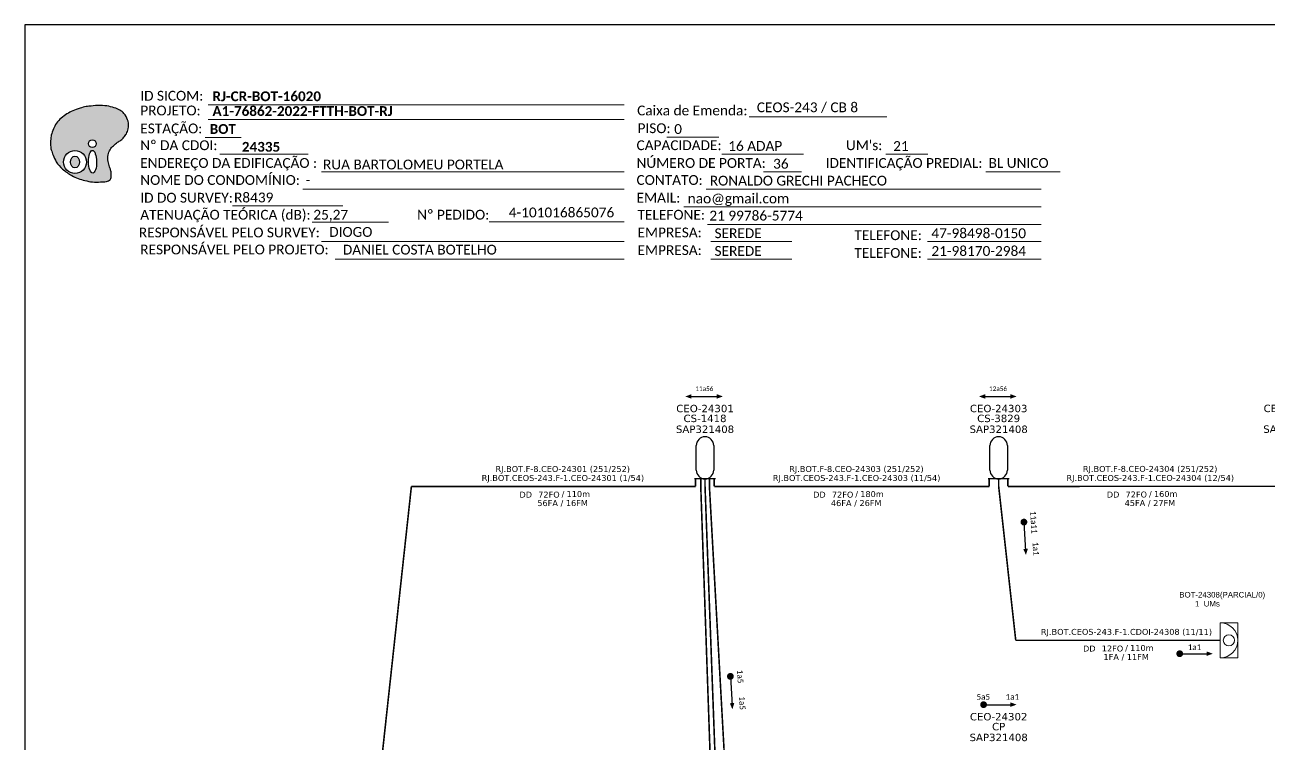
# Model space of a CAD drawing. Extents: x 890 to 4090, y 1694 to 3298.
# Drawn here: x 890.4 to 1117.5, y 2156.8 to 2288.1 of the extents above; entities that cross this region are included whole.
import ezdxf
from ezdxf.enums import TextEntityAlignment as Align

# ---------------------------------------------------------------- set-up
doc = ezdxf.new("R2010")
doc.units = 0
doc.header["$MEASUREMENT"] = 0
doc.layers.get('0').update_dxf_attribs({"linetype": 'CONTINUOUS'})
for name, color, linetype, lineweight in [("20.0-LEGENDA DOS CDO'S", 1, 'CONTINUOUS', 0), ('20.1-CDO_INTERIOR', 1, 'CONTINUOUS', 0), ('40.1-ETIQUETAS', 1, 'CONTINUOUS', 20)]:
    doc.layers.add(name, color=color, linetype=linetype, lineweight=lineweight)
for name, color, linetype in [('20.4-CEOS', 1, 'CONTINUOUS'), ('CAP a instalar', 1, 'CONTINUOUS'), ('SETA', 7, 'CONTINUOUS'), ('UNIFILAR', 7, 'CONTINUOUS')]:
    doc.layers.add(name, color=color, linetype=linetype)
doc.styles.add('ARIAL', font='arial.ttf')
doc.styles.add('siredit', font='verdana.ttf')
doc.styles.add('WMF-Calibri0', font='calibri.ttf')
doc.styles.add('WMF-Calibri1', font='calibrib.ttf')
doc.linetypes.add('FENCELINE1', pattern='A,0.25,-0.1,[133,ltypeshp.shx,S=0.1,R=0,X=-0.1,Y=0],-0.1,1', length=1.45)

# ---------------------------------------------------------------- blocks, each defined once
blk = doc.blocks.new('OI')
h = blk.add_hatch(color=40)
edge = h.paths.add_edge_path()
edge.add_spline(control_points=[(4.35, -0.67), (3.92, -0.99), (3.26, -1.5), (2.81, -2.59), (2.9, -3.5), (3.06, -4.27), (3.31, -4.85), (3.37, -5.39), (3.4, -5.88), (3.2, -6.4), (2.54, -6.61), (1.65, -6.63), (0.55, -6.67), (-0.56, -6.42), (-1.61, -6.14), (-2.77, -5.61), (-3.92, -4.77), (-4.89, -3.7), (-5.34, -2.65), (-5.6, -1.94), (-5.85, -0.96), (-5.71, 0.47), (-5.1, 2.02), (-4.14, 3.02), (-3.3, 3.61), (-2.37, 4.16), (-1.36, 4.44), (-0.56, 4.7), (0.79, 4.85), (2.24, 4.97), (3.79, 4.57), (4.67, 4.21), (5.44, 3.65), (5.76, 2.99), (6.03, 2.21), (6.01, 1.46), (5.72, 0.64), (5.31, 0.08), (4.88, -0.38), (4.51, -0.55), (4.35, -0.67)], knot_values=[0, 0, 0, 0, 1.60434, 2.417191, 3.427595, 4.282808, 4.776746, 5.304182, 5.888771, 6.258406, 6.858137, 7.79129, 8.986195, 10.124242, 11.187857, 12.242908, 13.953784, 15.414161, 16.515391, 17.349188, 17.675853, 19.552021, 21.515531, 22.568638, 23.63245, 24.621084, 25.782718, 26.745347, 27.142653, 29.870543, 31.004649, 31.921532, 32.709589, 33.801391, 34.042471, 35.192333, 35.971461, 36.628871, 37.254359, 37.836911, 37.836911, 37.836911, 37.836911], degree=3, periodic=0)
h.paths.add_polyline_path([(1.13, -0.87, -1), (-0.04, -0.87, -1)], flags=16)
edge = h.paths.add_edge_path(flags=16)
edge.add_ellipse((0.56, -3.59), major_axis=(-0.02, 1.71), ratio=0.361305, start_angle=0, end_angle=360)
h.paths.add_polyline_path([(-0.36, -3.62, -1), (-3.8, -3.62, -1)], flags=16)
edge = h.paths.add_edge_path(flags=0)
edge.add_ellipse((-2.08, -3.62), major_axis=(0, 0.885), ratio=0.758294, start_angle=0, end_angle=360)
at = {"color": 40}
for centre, radius in [((0.54, -0.87), 0.587), ((-2.08, -3.62), 1.72)]:
    blk.add_circle(centre, radius, dxfattribs=at)
blk.add_ellipse((-2.08, -3.62), major_axis=(0, 0.885), ratio=0.758294, start_param=-3.141592653589792, end_param=3.141592653589792, dxfattribs=at)
blk.add_ellipse((0.56, -3.59), major_axis=(-0.02, 1.71), ratio=0.361305, dxfattribs=at)
at = {"color": 40, "start_tangent": (-0.800898, -0.598801), "end_tangent": (-0.800898, -0.598801)}
blk.add_spline([(4.35, -0.67), (3.2, -1.78), (2.9, -2.54), (2.92, -3.55), (3.12, -4.38), (3.28, -4.85), (3.37, -5.37), (3.35, -5.95), (3.2, -6.29), (2.66, -6.55), (1.73, -6.63), (0.54, -6.62), (-0.58, -6.41), (-1.6, -6.11), (-2.56, -5.67), (-3.95, -4.67), (-4.89, -3.56), (-5.37, -2.56), (-5.64, -1.78), (-5.72, -1.46), (-5.63, 0.42), (-4.84, 2.22), (-4.13, 2.99), (-3.27, 3.62), (-2.4, 4.09), (-1.3, 4.47), (-0.37, 4.72), (0.02, 4.77), (2.75, 4.8), (3.85, 4.53), (4.69, 4.16), (5.31, 3.68), (5.85, 2.73), (5.93, 2.5), (5.94, 1.35), (5.67, 0.62), (5.29, 0.08), (4.84, -0.36), (4.35, -0.67)], degree=3, dxfattribs=at)
blk = doc.blocks.new('ETIQUETA_RS5F')
at = {"layer": '40.1-ETIQUETAS', "color": 0, "style": 'siredit'}
blk.add_text('/', height=1.5, dxfattribs=at).set_placement((1.55, -1.95), align=Align.MIDDLE_RIGHT)
for tag, p in [('ETIQUETA_R_PRIMARIA', (1.18, 4.1)), ('ETIQUETA_R_SECUNDARIA', (1.18, 2.1)), ('F_ATIVAS/F_MORTAS', (1.11, -4.24))]:
    blk.add_attdef(tag, text='', height=1.5, dxfattribs=at).set_placement(p, align=Align.MIDDLE_CENTER)
for tag, p in [('TIPO_CABO', (-6.62, -2.12)), ('CAP_CABO', (0.37, -2.09))]:
    blk.add_attdef(tag, text='', height=1.5, dxfattribs=at).set_placement(p, align=Align.MIDDLE_RIGHT)
blk.add_attdef('METROS', text='', height=1.5, dxfattribs=at).set_placement((2.11, -1.95), align=Align.MIDDLE_LEFT)
for tag, p in [('FUSÃO_1', (0.82, -8.39)), ('FUSÃO_2', (0.82, -10.6)), ('FUSÃO_3', (0.82, -12.93)), ('FUSÃO_4', (0.82, -15.14)), ('FUSÃO_5', (0.82, -17.16))]:
    blk.add_attdef(tag, text='', height=1.5, dxfattribs=at).set_placement(p, align=Align.CENTER)
blk = doc.blocks.new('SAN')
at = {"layer": 'SETA'}
blk.add_lwpolyline([(-2.58, 0), (6.02, 0)], dxfattribs=at)
for points in [[(-2.1, -0.66), (-3.93, 0), (-2.1, 0.67)], [(5.33, 0.68), (7.16, 0.01), (5.33, -0.65)]]:
    blk.add_solid(points, dxfattribs=at)
blk = doc.blocks.new('CDOI_INT')
at = {"layer": '20.1-CDO_INTERIOR', "color": 0, "lineweight": 18}
blk.add_lwpolyline([(4.25, -4.25), (4.25, 4.25), (0, 4.25), (0, -4.25)], close=True, dxfattribs=at)
blk.add_circle((2.12, 0), 1.36, dxfattribs=at)
blk.add_arc((0, 0), 4.25, 270, 90, dxfattribs=at)
at = {"layer": "20.0-LEGENDA DOS CDO'S", "color": 0, "style": 'ARIAL'}
for tag, p in [('CDO_N', (-0.08, 10.38)), ('SURVEY', (-0.08, 8.2)), ('SPLITER_1', (21.18, 10.38)), ('SPLITER_2', (21.19, 8.68)), ('SAP', (-0.08, 6.23)), ('1:XX', (5.94, -2.22)), ('UMS', (5.94, -4.24))]:
    blk.add_attdef(tag, p, '', height=1.36, dxfattribs=at)
blk.add_attdef('FIBRAS_UTILIZADAS', text='', height=1.36, dxfattribs=at).set_placement((15.34, 10.38), align=Align.CENTER)

msp = doc.modelspace()

# ---------------------------------------------------------------- linework, layer by layer
msp.add_lwpolyline([(890.38, 1694.07), (1728.95, 1694.07), (1728.95, 2288.07), (890.38, 2288.07), (890.38, 1694.07)])
at = {"color": 7, "lineweight": 0}
for points in [[(923.86, 2273.48), (999.83, 2273.48)], [(923.86, 2270.78), (999.83, 2270.78)], [(1022.67, 2271.27), (1047.8, 2271.27)], [(923.34, 2267.5), (929.89, 2267.5)], [(1007.63, 2267.55), (1017.11, 2267.55)], [(926, 2264.43), (942.14, 2264.43)], [(1017.67, 2264.43), (1032.57, 2264.43)], [(1047.62, 2264.43), (1055.28, 2264.43)], [(944.57, 2261.2), (999.83, 2261.2)], [(1025.26, 2261.2), (1032.2, 2261.2)], [(1065.89, 2261.2), (1079.45, 2261.2)], [(941.16, 2258.08), (999.83, 2258.08)], [(1014.79, 2258.08), (1076.02, 2258.08)], [(928.32, 2255.02), (948.46, 2255.02)], [(1010.75, 2254.85), (1076.02, 2254.85)], [(942.86, 2252.05), (956.8, 2252.05)], [(975.19, 2252.06), (999.68, 2252.06)], [(975.69, 2252.06), (999.84, 2252.06)], [(1015.04, 2251.61), (1076.02, 2251.61)], [(944.57, 2248.5), (999.83, 2248.5)], [(1015.64, 2248.5), (1030.44, 2248.5)], [(1055.25, 2248.5), (1076.02, 2248.5)], [(947.06, 2245.26), (999.83, 2245.26)], [(1015.64, 2245.26), (1030.44, 2245.26)], [(1055.25, 2245.26), (1076.02, 2245.26)]]:
    msp.add_lwpolyline(points, dxfattribs=at)
at = {"const_width": 0.62, "elevation": 2.2}
for points in [[(1072.83, 2197.53, 1), (1072.87, 2196.91, 1)], [(1101, 2173.17, 1), (1101.62, 2173.17, 1)], [(1019.22, 2169.34, 1), (1019.26, 2168.72, 1)], [(1065.17, 2163.86, 1), (1065.79, 2163.86, 1)]]:
    msp.add_lwpolyline(points, format="xyb", close=True, dxfattribs=at)
at = {"layer": '20.4-CEOS', "color": 0}
for p, q in [((1013.01, 2206.72, 2.2), (1013.01, 2211.2, 2.2)), ((1016.2, 2211.2, 2.2), (1016.2, 2206.72, 2.2)), ((1066.65, 2206.72, 2.2), (1066.65, 2211.2, 2.2)), ((1069.84, 2211.2, 2.2), (1069.84, 2206.72, 2.2)), ((1016.53, 2205.12, 2.2), (1012.68, 2205.12, 2.2)), ((1070.17, 2205.12, 2.2), (1066.32, 2205.12, 2.2))]:
    msp.add_line(p, q, dxfattribs=at)
for centre, start, end in [((1014.61, 2211.2, 2.2), 0, 180), ((1068.24, 2211.2, 2.2), 0, 180), ((1014.61, 2206.72, 2.2), 180, 0), ((1068.24, 2206.72, 2.2), 180, 0)]:
    msp.add_arc(centre, 1.6, start, end, dxfattribs=at)
at = {"layer": 'CAP a instalar', "color": 0, "linetype": 'FENCELINE1', "ltscale": 7, "const_width": 0.289, "elevation": 2.2}
msp.add_lwpolyline([(1012.87, 2203.74), (1012.87, 2205.12)], dxfattribs=at)
at = {"layer": 'CAP a instalar', "color": 8, "ltscale": 7, "const_width": 0.289, "elevation": 2.2}
for points in [[(1013.83, 2203.74), (1013.83, 2205.12)], [(1014.61, 2203.74), (1014.61, 2205.12)], [(1015.41, 2203.74), (1015.41, 2205.12)], [(1068.24, 2203.74), (1068.24, 2205.12)], [(1017.75, 2091.1), (1013.83, 2203.74)], [(1017.75, 2119.27), (1014.61, 2203.74)], [(1018.54, 2147.43), (1015.41, 2203.74)], [(1071.36, 2175.61), (1068.24, 2203.74)], [(1071.36, 2175.61), (1108.69, 2175.62)]]:
    msp.add_lwpolyline(points, dxfattribs=at)
at = {"layer": 'CAP a instalar', "color": 0, "ltscale": 7, "const_width": 0.289, "elevation": 2.2}
for points in [[(1016.3, 2203.74), (1016.3, 2205.12)], [(1066.51, 2203.74), (1066.51, 2205.12)], [(1069.93, 2203.74), (1069.93, 2205.12)], [(945.67, 2062.95), (960.98, 2203.74)], [(960.98, 2203.74), (1012.87, 2203.74)], [(1016.3, 2203.74), (1066.51, 2203.74)], [(1069.93, 2203.74), (1120.15, 2203.76)]]:
    msp.add_lwpolyline(points, dxfattribs=at)
at = {"layer": 'SETA', "elevation": 2.2}
for points in [[(1072.85, 2197.22), (1073.17, 2191.9)], [(1101.31, 2173.17), (1106.64, 2173.17)], [(1019.24, 2169.03), (1019.56, 2163.71)], [(1065.48, 2163.86), (1070.81, 2163.86)], [(1065.48, 2163.86), (1070.81, 2163.86)]]:
    msp.add_lwpolyline(points, dxfattribs=at)
at = {"layer": 'SETA'}
for points in [[(1073.57, 2192.36, 2.2), (1073.22, 2191.2, 2.2), (1072.74, 2192.31, 2.2)], [(1106.21, 2173.59, 2.2), (1107.35, 2173.17, 2.2), (1106.21, 2172.76, 2.2)], [(1019.96, 2164.17, 2.2), (1019.61, 2163.01, 2.2), (1019.13, 2164.12, 2.2)], [(1070.38, 2164.28, 2.2), (1071.51, 2163.87, 2.2), (1070.38, 2163.45, 2.2)], [(1070.38, 2164.28, 2.2), (1071.51, 2163.87, 2.2), (1070.38, 2163.45, 2.2)]]:
    msp.add_solid(points, dxfattribs=at)

# ---------------------------------------------------------------- block references
at = {"color": 7, "xscale": 1.213923925163967, "yscale": 1.213923925163967, "zscale": 1.213923925163967, "rotation": 0.1532896023949059}
msp.add_blockref('OI', (902.05, 2267.41), dxfattribs=at)
at = {"layer": '20.1-CDO_INTERIOR', "color": 8, "ltscale": 11}
ref = msp.add_blockref('CDOI_INT', (1108.7, 2175.62, 2.2), dxfattribs=dict(at, xscale=0.7533554517852777, yscale=0.7533554517852777, zscale=0.7533554517852777))
ref.add_attrib('CDO_N', 'BOT-24308', dxfattribs={"layer": "20.0-LEGENDA DOS CDO'S", "color": 8, "height": 1.025, "style": 'ARIAL'}).set_placement((1108.64, 2183.44, 2.2), align=Align.RIGHT)
ref.add_attrib('FIBRAS_UTILIZADAS', '    (PARCIAL/0)', dxfattribs={"layer": "20.0-LEGENDA DOS CDO'S", "color": 8, "height": 1.0227, "style": 'ARIAL'}).set_placement((1111.99, 2183.44, 2.2), align=Align.CENTER)
ref.add_attrib('SURVEY', '1  UMs', dxfattribs={"layer": "20.0-LEGENDA DOS CDO'S", "color": 8, "height": 1.025, "style": 'ARIAL'}).set_placement((1108.64, 2181.8, 2.2), align=Align.RIGHT)
at = {"layer": '40.1-ETIQUETAS', "color": 0}
ref = msp.add_blockref('ETIQUETA_RS5F', (987.79, 2203.75, 2.2), dxfattribs=dict(at, xscale=0.7229735360686504, yscale=0.7229735360686504, zscale=0.7229735360686504))
ref.add_attrib('ETIQUETA_R_PRIMARIA', 'RJ.BOT.F-8.CEO-24301 (251/252)', dxfattribs={"color": 0, "height": 1.0845, "style": 'siredit'}).set_placement((988.62, 2206.92, 2.2), align=Align.MIDDLE_CENTER)
ref.add_attrib('ETIQUETA_R_SECUNDARIA', 'RJ.BOT.CEOS-243.F-1.CEO-24301 (1/54)', dxfattribs={"color": 0, "height": 1.0845, "style": 'siredit'}).set_placement((988.65, 2205.28, 2.2), align=Align.MIDDLE_CENTER)
ref.add_attrib('TIPO_CABO', 'DD', dxfattribs={"color": 0, "height": 1.084, "style": 'siredit'}).set_placement((983.01, 2202.23, 2.2), align=Align.MIDDLE_RIGHT)
ref.add_attrib('CAP_CABO', '72FO', dxfattribs={"color": 0, "height": 1.084, "style": 'siredit'}).set_placement((988.06, 2202.24, 2.2), align=Align.MIDDLE_RIGHT)
ref.add_attrib('METROS', '110m', dxfattribs={"color": 0, "height": 1.084, "style": 'siredit'}).set_placement((989.32, 2202.34, 2.2), align=Align.MIDDLE_LEFT)
ref.add_attrib('F_ATIVAS/F_MORTAS', '56FA / 16FM', dxfattribs={"color": 0, "height": 1.0845, "style": 'siredit'}).set_placement((988.6, 2200.69, 2.2), align=Align.MIDDLE_CENTER)
ref = msp.add_blockref('ETIQUETA_RS5F', (1041.43, 2203.75, 2.2), dxfattribs=dict(at, xscale=0.7229735360686504, yscale=0.7229735360686504, zscale=0.7229735360686504))
ref.add_attrib('ETIQUETA_R_PRIMARIA', 'RJ.BOT.F-8.CEO-24303 (251/252)', dxfattribs={"color": 0, "height": 1.0845, "style": 'siredit'}).set_placement((1042.26, 2206.92, 2.2), align=Align.MIDDLE_CENTER)
ref.add_attrib('ETIQUETA_R_SECUNDARIA', 'RJ.BOT.CEOS-243.F-1.CEO-24303 (11/54)', dxfattribs={"color": 0, "height": 1.0845, "style": 'siredit'}).set_placement((1042.29, 2205.28, 2.2), align=Align.MIDDLE_CENTER)
ref.add_attrib('TIPO_CABO', 'DD', dxfattribs={"color": 0, "height": 1.084, "style": 'siredit'}).set_placement((1036.65, 2202.23, 2.2), align=Align.MIDDLE_RIGHT)
ref.add_attrib('CAP_CABO', '72FO', dxfattribs={"color": 0, "height": 1.084, "style": 'siredit'}).set_placement((1041.7, 2202.24, 2.2), align=Align.MIDDLE_RIGHT)
ref.add_attrib('METROS', '180m', dxfattribs={"color": 0, "height": 1.084, "style": 'siredit'}).set_placement((1042.96, 2202.34, 2.2), align=Align.MIDDLE_LEFT)
ref.add_attrib('F_ATIVAS/F_MORTAS', '46FA / 26FM', dxfattribs={"color": 0, "height": 1.0845, "style": 'siredit'}).set_placement((1042.23, 2200.69, 2.2), align=Align.MIDDLE_CENTER)
ref = msp.add_blockref('ETIQUETA_RS5F', (1095.07, 2203.77, 2.2), dxfattribs=dict(at, xscale=0.7229735360686504, yscale=0.7229735360686504, zscale=0.7229735360686504))
ref.add_attrib('ETIQUETA_R_PRIMARIA', 'RJ.BOT.F-8.CEO-24304 (251/252)', dxfattribs={"color": 0, "height": 1.0845, "style": 'siredit'}).set_placement((1095.9, 2206.94, 2.2), align=Align.MIDDLE_CENTER)
ref.add_attrib('ETIQUETA_R_SECUNDARIA', 'RJ.BOT.CEOS-243.F-1.CEO-24304 (12/54)', dxfattribs={"color": 0, "height": 1.0845, "style": 'siredit'}).set_placement((1095.92, 2205.29, 2.2), align=Align.MIDDLE_CENTER)
ref.add_attrib('TIPO_CABO', 'DD', dxfattribs={"color": 0, "height": 1.084, "style": 'siredit'}).set_placement((1090.29, 2202.24, 2.2), align=Align.MIDDLE_RIGHT)
ref.add_attrib('CAP_CABO', '72FO', dxfattribs={"color": 0, "height": 1.084, "style": 'siredit'}).set_placement((1095.33, 2202.26, 2.2), align=Align.MIDDLE_RIGHT)
ref.add_attrib('METROS', '160m', dxfattribs={"color": 0, "height": 1.084, "style": 'siredit'}).set_placement((1096.6, 2202.36, 2.2), align=Align.MIDDLE_LEFT)
ref.add_attrib('F_ATIVAS/F_MORTAS', '45FA / 27FM', dxfattribs={"color": 0, "height": 1.0845, "style": 'siredit'}).set_placement((1095.87, 2200.7, 2.2), align=Align.MIDDLE_CENTER)
at = {"layer": '40.1-ETIQUETAS', "color": 8}
ref = msp.add_blockref('ETIQUETA_RS5F', (1090.72, 2175.63, 2.2), dxfattribs=dict(at, xscale=0.7229735360686504, yscale=0.7229735360686504, zscale=0.7229735360686504))
ref.add_attrib('ETIQUETA_R_SECUNDARIA', 'RJ.BOT.CEOS-243.F-1.CDOI-24308 (11/11)', dxfattribs={"color": 0, "height": 1.0845, "style": 'siredit'}).set_placement((1091.58, 2177.16, 2.2), align=Align.MIDDLE_CENTER)
ref.add_attrib('TIPO_CABO', 'DD', dxfattribs={"color": 0, "height": 1.084, "style": 'siredit'}).set_placement((1085.94, 2174.11, 2.2), align=Align.MIDDLE_RIGHT)
ref.add_attrib('CAP_CABO', '12FO', dxfattribs={"color": 0, "height": 1.084, "style": 'siredit'}).set_placement((1090.99, 2174.12, 2.2), align=Align.MIDDLE_RIGHT)
ref.add_attrib('METROS', '110m', dxfattribs={"color": 0, "height": 1.084, "style": 'siredit'}).set_placement((1092.25, 2174.22, 2.2), align=Align.MIDDLE_LEFT)
ref.add_attrib('F_ATIVAS/F_MORTAS', '1FA / 11FM', dxfattribs={"color": 0, "height": 1.084, "style": 'siredit'}).set_placement((1091.53, 2172.57, 2.2), align=Align.MIDDLE_CENTER)
at = {"layer": 'UNIFILAR', "color": 5, "lineweight": -3, "xscale": 0.6198332864937347, "yscale": 0.6198332864937347, "zscale": 0.6198332864937347}
for p in [(1013.44, 2220.17, 2.2), (1067.08, 2220.17, 2.2)]:
    msp.add_blockref('SAN', p, dxfattribs=at)

# ---------------------------------------------------------------- texts
at = {"color": 7, "lineweight": 0, "style": 'WMF-Calibri0'}
for s, height, p in [('ID SICOM:', 1.793, (911.46, 2274.22)), ('PROJETO:', 1.793, (911.46, 2271.53)), ('Caixa de Emenda:', 1.7927, (1002.21, 2271.53)), ('ESTAÇÃO:', 1.793, (911.46, 2268.25)), ('PISO:', 1.793, (1002.28, 2268.29)), ('Nº DA CDOI:', 1.7927, (911.46, 2265.18)), ('CAPACIDADE:', 1.7927, (1002.1, 2265.18)), ("UM's:", 1.793, (1040.35, 2265.18)), ('ENDEREÇO DA EDIFICAÇÃO :', 1.7927, (911.46, 2261.94)), ('NÚMERO DE PORTA:', 1.7927, (1002.1, 2261.94)), ('IDENTIFICAÇÃO PREDIAL:', 1.7927, (1036.64, 2261.94)), ('BL UNICO', 1.793, (1066.39, 2261.94)), ('NOME DO CONDOMÍNIO:', 1.7927, (911.46, 2258.83)), ('-', 1.79, (941.67, 2258.83)), ('CONTATO:', 1.793, (1002.1, 2258.83)), ('ID DO SURVEY:', 1.7927, (911.46, 2255.59)), ('EMAIL:', 1.793, (1002.1, 2255.59)), ('ATENUAÇÃO TEÓRICA (dB):', 1.7927, (911.46, 2252.48)), ('25,27 ', 1.793, (943.07, 2252.48)), ('Nº PEDIDO:', 1.793, (962.04, 2252.49)), ('TELEFONE:', 1.793, (1002.28, 2252.48)), ('RESPONSÁVEL PELO SURVEY:', 1.7927, (911.21, 2249.24)), ('EMPRESA:', 1.793, (1002.28, 2249.24)), ('TELEFONE:', 1.793, (1041.89, 2248.74)), ('RESPONSÁVEL PELO PROJETO:', 1.7927, (911.46, 2246.13)), ('EMPRESA:', 1.793, (1002.28, 2246.01)), ('TELEFONE:', 1.793, (1041.89, 2245.5))]:
    msp.add_text(s, height=height, dxfattribs=at).set_placement(p)
at = {"color": 7, "linetype": 'Continuous'}
for s, height, style, p in [('RJ-CR-BOT-16020', 1.7927, 'WMF-Calibri1', (924.65, 2274.13)), ('A1-76862-2022-FTTH-BOT-RJ', 1.7927, 'WMF-Calibri1', (924.65, 2271.43)), ('CEOS-243 / CB 8', 1.7927, 'WMF-Calibri0', (1024.07, 2272.11)), ('BOT', 1.793, 'WMF-Calibri1', (924.14, 2268.15)), ('0', 1.79, 'WMF-Calibri0', (1008.98, 2268.14)), ('16 ADAP', 1.793, 'WMF-Calibri0', (1018.85, 2265.05)), ('21', 1.793, 'WMF-Calibri0', (1048.97, 2265.03)), ('RUA BARTOLOMEU PORTELA', 1.7927, 'WMF-Calibri0', (944.84, 2261.66)), ('36', 1.793, 'WMF-Calibri0', (1027.04, 2261.8)), ('RONALDO GRECHI PACHECO', 1.7927, 'WMF-Calibri0', (1015.48, 2258.71)), ('R8439', 1.793, 'WMF-Calibri0', (928.59, 2255.63)), ('nao@gmail.com', 1.7927, 'WMF-Calibri0', (1011.45, 2255.45)), ('21 99786-5774', 1.7927, 'WMF-Calibri0', (1015.4, 2252.32)), ('DIOGO', 1.793, 'WMF-Calibri0', (945.97, 2249.34)), ('SEREDE', 1.793, 'WMF-Calibri0', (1016.35, 2249.1)), ('47-98498-0150', 1.7927, 'WMF-Calibri0', (1055.95, 2249.1)), ('DANIEL COSTA BOTELHO', 1.7927, 'WMF-Calibri0', (948.46, 2246.1)), ('SEREDE', 1.793, 'WMF-Calibri0', (1016.35, 2245.86)), ('21-98170-2984', 1.7927, 'WMF-Calibri0', (1055.95, 2245.86))]:
    msp.add_text(s, height=height, dxfattribs=dict(at, style=style)).set_placement(p)
at = {"color": 7, "linetype": 'Continuous', "style": 'WMF-Calibri1'}
msp.add_text('24335', height=1.793, dxfattribs=at).set_placement((933.51, 2264.89), align=Align.CENTER)
at = {"color": 7, "style": 'WMF-Calibri0'}
msp.add_text('4-101016865076', height=1.7927, dxfattribs=at).set_placement((978.76, 2252.9))
at = {"char_height": 0.843, "width": 15.7182, "attachment_point": 5}
for s, insert in [('\\C7;\\fCalibri|b0|i0|c0|p34;11a56', (1014.49, 2221.59, 2.2)), ('\\C7;\\fCalibri|b0|i0|c0|p34;12a56', (1068.13, 2221.59, 2.2))]:
    msp.add_mtext(s, dxfattribs=dict(at, insert=insert))
at = {"color": 0, "char_height": 1.0604, "width": 15.7182, "attachment_point": 5, "rotation": 273.4639}
for s, insert in [('\\C7;\\fCalibri|b0|i0|c0|p34;11a11', (1074.64, 2197.19, 2.2)), ('{\\fCalibri|b0|i0|c0|p34;\\C7;1a1}', (1075.02, 2192.34, 2.2)), ('\\C7;\\fCalibri|b0|i0|c0|p34;1a5', (1021.03, 2169, 2.2)), ('\\C7;\\fCalibri|b0|i0|c0|p34;1a5', (1021.41, 2164.15, 2.2))]:
    msp.add_mtext(s, dxfattribs=dict(at, insert=insert))
at = {"color": 0, "char_height": 1.0604, "width": 15.7182, "attachment_point": 5}
for s, insert in [('{\\fCalibri|b0|i0|c0|p34;\\C7;1a1}', (1104.01, 2174.36, 2.2)), ('\\C7;\\fCalibri|b0|i0|c0|p34;5a5', (1065.43, 2165.28, 2.2)), ('\\C7;\\fCalibri|b0|i0|c0|p34;1a1', (1070.75, 2165.28, 2.2))]:
    msp.add_mtext(s, dxfattribs=dict(at, insert=insert))
at = {"layer": '20.4-CEOS', "color": 0, "style": 'siredit'}
for tag, text, height, p in [('CEO-24301', 'CEOSXXX', 1.353, (1014.61, 2218.65, 2.2)), ('CEO-24303', 'CEOSXXX', 1.353, (1068.24, 2218.65, 2.2)), ('CEO-24304', 'CEOSXXX', 1.353, (1121.88, 2218.67, 2.2)), ('CS-1418', '', 1.35, (1014.61, 2216.84, 2.2)), ('CS-3829', '', 1.35, (1068.24, 2216.84, 2.2)), ('SAP321408', '', 1.35, (1014.61, 2214.86, 2.2)), ('SAP321408', '', 1.35, (1068.24, 2214.86, 2.2)), ('SAP321408', '', 1.35, (1121.88, 2214.88, 2.2))]:
    msp.add_attdef(tag, text=text, height=height, dxfattribs=at).set_placement(p, align=Align.TOP_CENTER)
at = {"layer": '20.4-CEOS', "color": 8, "style": 'siredit'}
for tag, text, height, p in [('CEO-24302', 'CEOSXXX', 1.353, (1068.24, 2162.34, 2.2)), ('CP', '', 1.35, (1068.24, 2160.53, 2.2)), ('SAP321408', '', 1.35, (1068.24, 2158.55, 2.2))]:
    msp.add_attdef(tag, text=text, height=height, dxfattribs=at).set_placement(p, align=Align.TOP_CENTER)

doc.saveas('drawing.dxf')
